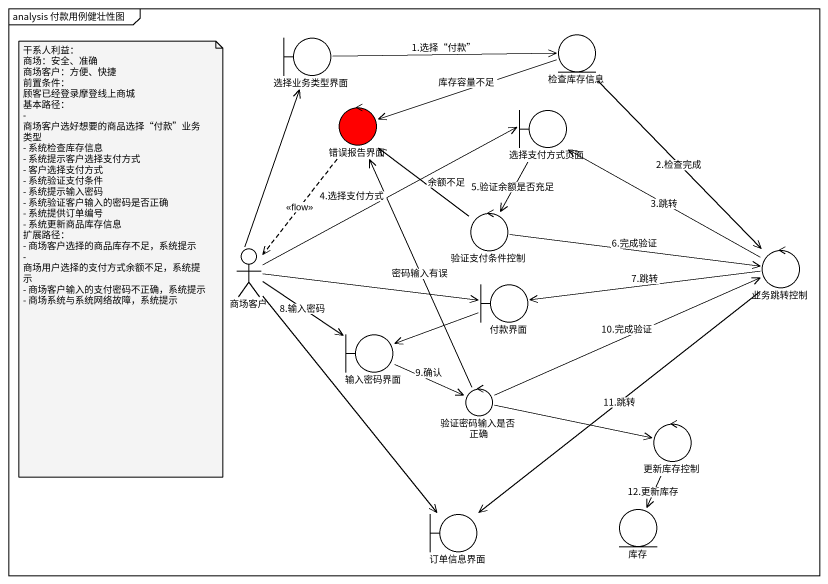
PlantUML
@startuml
mainframe analysis 付款用例健壮性图
entity 检查库存信息
boundary 选择业务类型界面
control 错误报告界面 #FF0000
boundary 选择支付方式页面
control 验证支付条件控制
actor 商场客户
control 业务跳转控制
boundary 付款界面
boundary 输入密码界面
control 验证密码输入是否正确
control 更新库存控制
boundary 订单信息界面
entity 库存
检查库存信息 -left-> 错误报告界面 : 库存容量不足
检查库存信息 --> 业务跳转控制 : 2.检查完成
选择业务类型界面 -right-> 检查库存信息 : 1.选择“付款”
错误报告界面 ..> 商场客户 : <<flow>>
选择支付方式页面 --> 验证支付条件控制 : 5.验证余额是否充足
验证支付条件控制 -up-> 错误报告界面 : 余额不足
验证支付条件控制 -right-> 业务跳转控制 : 6.完成验证
商场客户 -up-> 选择业务类型界面
商场客户 -right-> 选择支付方式页面 : 4.选择支付方式
商场客户 -right-> 付款界面
商场客户 -right-> 输入密码界面 : 8.输入密码
商场客户 --> 订单信息界面
业务跳转控制 -up-> 选择支付方式页面 : 3.跳转
业务跳转控制 -left-> 付款界面 : 7.跳转
业务跳转控制 --> 订单信息界面 : 11.跳转
付款界面 -left-> 输入密码界面
输入密码界面 -right-> 验证密码输入是否正确 : 9.确认
验证密码输入是否正确 -up-> 错误报告界面 : 密码输入有误
验证密码输入是否正确 -right-> 业务跳转控制 : 10.完成验证
验证密码输入是否正确 -right-> 更新库存控制
更新库存控制 --> 库存 : 12.更新库存
note as N1
  干系人利益：
  商场：安全、准确
  商场客户：方便、快捷
  前置条件：
  顾客已经登录摩登线上商城
  基本路径：
  - 商场客户选好想要的商品选择“付款”业务类型
  - 系统检查库存信息
  - 系统提示客户选择支付方式
  - 客户选择支付方式
  - 系统验证支付条件
  - 系统提示输入密码
  - 系统验证客户输入的密码是否正确
  - 系统提供订单编号
  - 系统更新商品库存信息
  扩展路径：
  - 商场客户选择的商品库存不足，系统提示
  - 商场用户选择的支付方式余额不足，系统提示
  - 商场客户输入的支付密码不正确，系统提示
  - 商场系统与系统网络故障，系统提示
end note
@enduml
